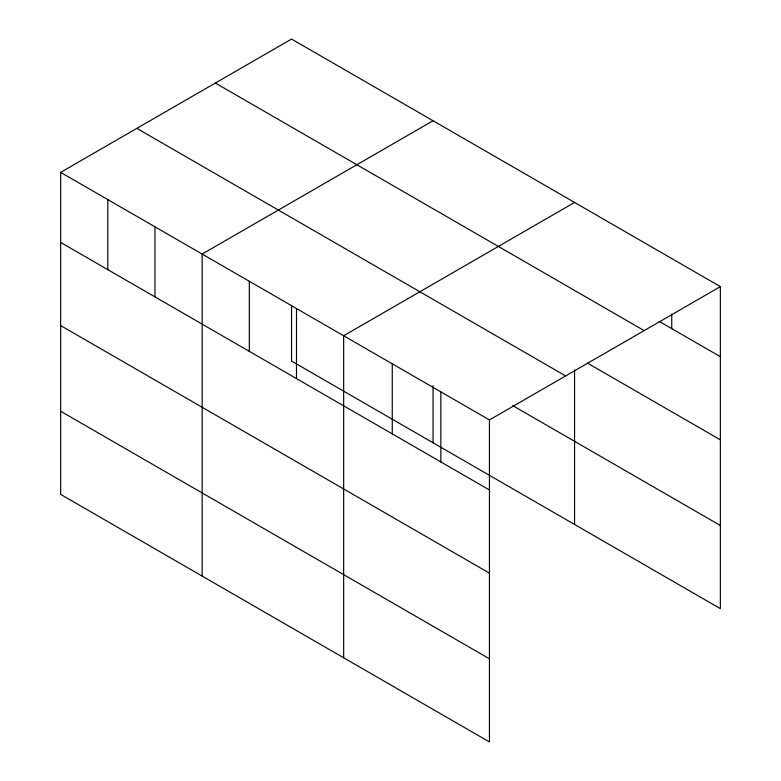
<?xml version="1.0" encoding="UTF-8"?>
<svg xmlns="http://www.w3.org/2000/svg" width="781" height="781" viewBox="0 0 781 781"><rect width="100%" height="100%" fill="white"/><g stroke="black" fill="none" stroke-linecap="round" stroke-linejoin="round"><path stroke-width="1.17" d="M60.645 172.367L489.443 419.924L489.443 741.95L60.645 494.383L60.645 172.367L291.557 39.05L720.355 286.617L720.355 608.633L291.557 361.076L291.557 305.244M433.055 120.743L202.152 254.059L202.152 576.085M574.562 202.445L343.66 335.752L343.66 657.778M489.443 419.924L720.355 286.617M659.076 321.303L720.355 356.683M215.351 83.04L644.149 330.607M587.234 362.98L720.355 439.83M136.851 128.367L565.649 375.934M512.717 405.612L720.355 525.496M60.645 242.432L489.443 489.99M60.645 325.57L489.443 573.137M60.645 411.236L489.443 658.803M671.758 314.128L671.758 328.625M574.562 369.93L574.562 524.461M440.855 391.867L440.855 461.932M433.055 385.755L433.055 442.768M392.257 363.809L392.257 433.875M296.487 308.524L296.487 378.59M249.315 281.287L249.315 351.362M154.98 226.822L154.98 296.897M107.817 199.594L107.817 269.66"/></g></svg>
